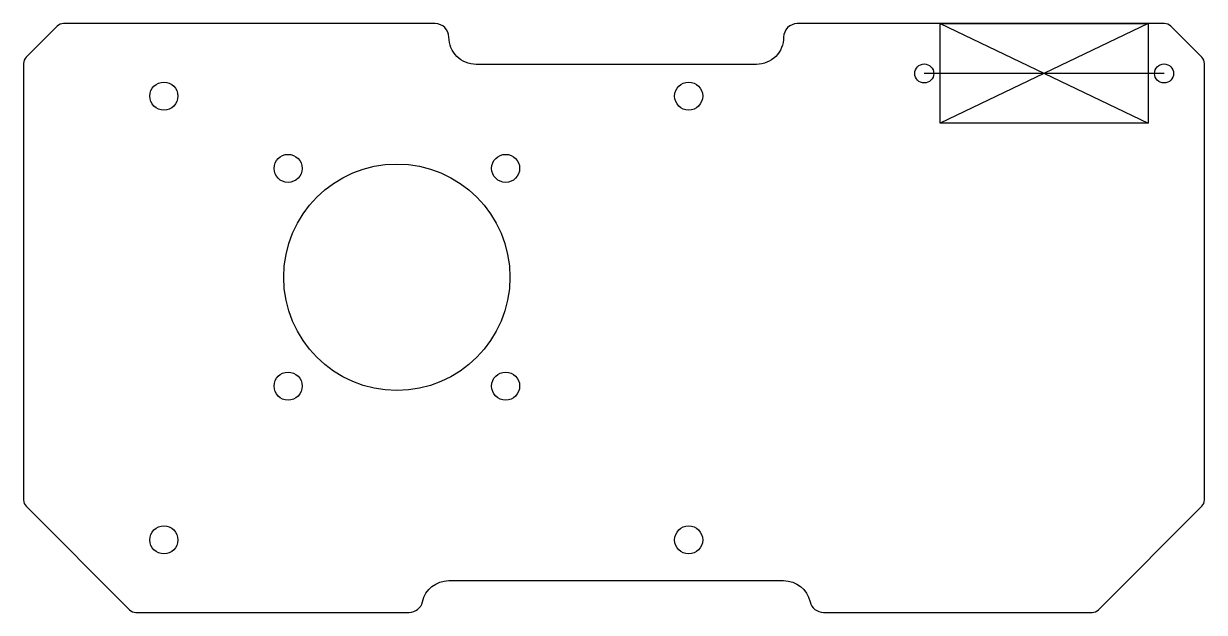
# Model space of a CAD drawing. Header units: millimetres. Extents: x -65 to 65, y -33 to 33.
import ezdxf

# ---------------------------------------------------------------- set-up
doc = ezdxf.new("R2010")
doc.units = ezdxf.units.MM
doc.layers.get('0').update_dxf_attribs({"linetype": 'CONTINUOUS'})

msp = doc.modelspace()

# ---------------------------------------------------------------- linework, layer by layer
for p, q in [((35.79, 32.5), (58.79, 21.5)), ((58.79, 32.5), (35.79, 21.5)), ((60.54, 27), (34.04, 27))]:
    msp.add_line(p, q)
msp.add_lwpolyline([(-65.5, -20.09, 0.198912), (-65.21, -20.79), (-53.79, -32.21, 0.198912), (-53.09, -32.5), (-22.89, -32.5, 0.350001), (-21.42, -31.33, -0.350001), (-18.5, -29), (18.5, -29, -0.350001), (21.42, -31.33, 0.350001), (22.89, -32.5), (52.59, -32.5, 0.198912), (53.29, -32.21), (64.71, -20.79, 0.198912), (65, -20.09), (65, 28.09, 0.198912), (64.71, 28.79), (61.29, 32.21, 0.198912), (60.59, 32.5), (20, 32.5, 0.414214), (18.5, 31, -0.414214), (15.5, 28), (-15.5, 28, -0.414214), (-18.5, 31, 0.414214), (-20, 32.5), (-61.09, 32.5, 0.198912), (-61.79, 32.21), (-65.21, 28.79, 0.198912), (-65.5, 28.09)], format="xyb", close=True)
msp.add_lwpolyline([(35.79, 32.5), (58.79, 32.5), (58.79, 21.5), (35.79, 21.5)], close=True)
for centre, radius in [((34.04, 27), 1.05), ((60.54, 27), 1.05), ((-50, 24.5), 1.55), ((8, 24.5), 1.55), ((-36.27, 16.52), 1.55), ((-24.25, 4.5), 12.5), ((-12.23, 16.52), 1.55), ((-36.27, -7.52), 1.55), ((-12.23, -7.52), 1.55), ((-50, -24.5), 1.55), ((8, -24.5), 1.55)]:
    msp.add_circle(centre, radius)

doc.saveas('drawing.dxf')
